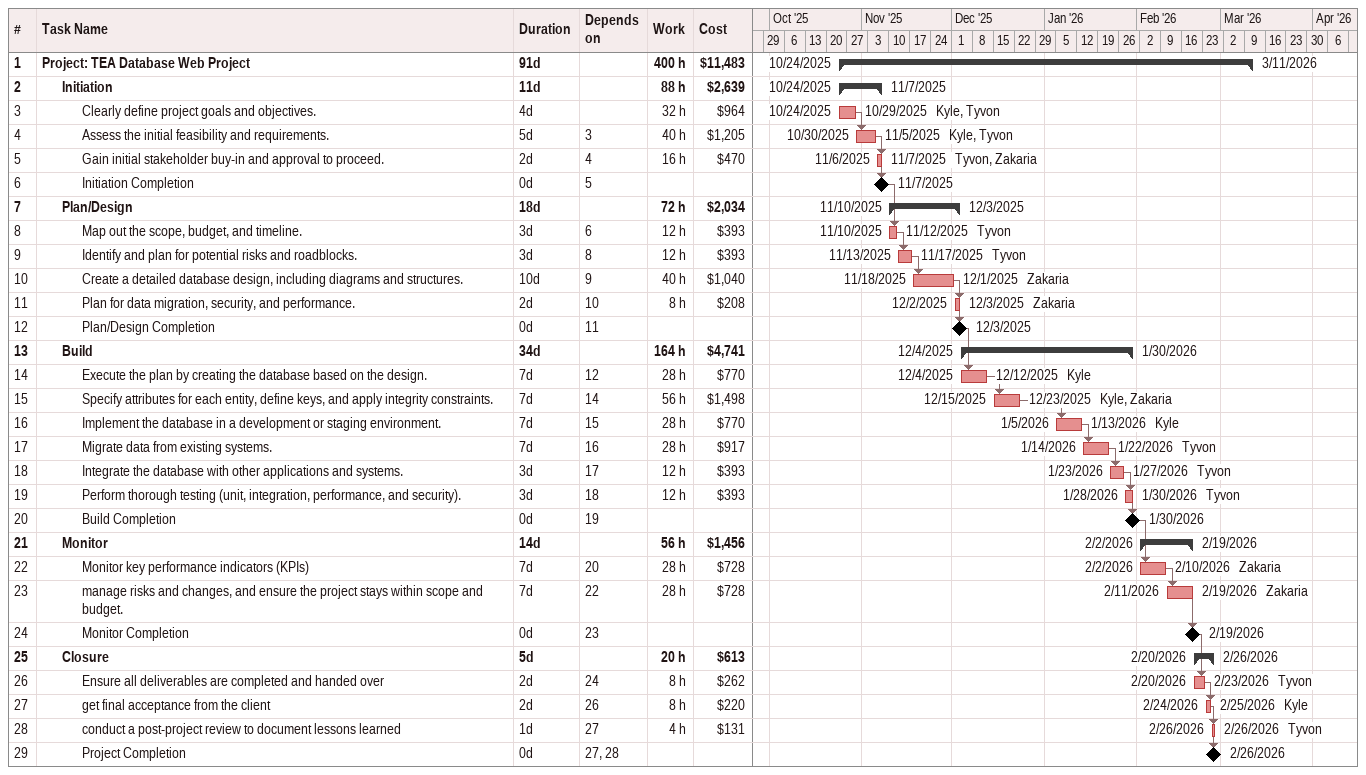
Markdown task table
| ID | Level | Task | Duration | Start | Finish | Predecessors | Resources | Work (h) | Cost ($) |
|---|---|---|---|---|---|---|---|---|---|
| 1 | 1 | **Project: TEA Database Web Project** | 91d | 2025-10-24 | 2026-03-11 |  |  | 400 | 11483 |
| 2 | 2 | **Initiation** | 11d | 2025-10-24 | 2025-11-07 |  |  | 88 | 2639 |
| 3 | 3 | Clearly define project goals and objectives. | 4d | 2025-10-24 | 2025-10-29 |  | Kyle, Tyvon | 32 | 964 |
| 4 | 3 | Assess the initial feasibility and requirements. | 5d | 2025-10-30 | 2025-11-05 | 3 | Kyle, Tyvon | 40 | 1205 |
| 5 | 3 | Gain initial stakeholder buy-in and approval to proceed. | 2d | 2025-11-06 | 2025-11-07 | 4 | Tyvon, Zakaria | 16 | 470 |
| 6 | 3 | Initiation Completion | 0d | 2025-11-07 | 2025-11-07 | 5 |  |  |  |
| 7 | 2 | **Plan/Design** | 18d | 2025-11-10 | 2025-12-03 |  |  | 72 | 2034 |
| 8 | 3 | Map out the scope, budget, and timeline. | 3d | 2025-11-10 | 2025-11-12 | 6 | Tyvon | 12 | 393 |
| 9 | 3 | Identify and plan for potential risks and roadblocks. | 3d | 2025-11-13 | 2025-11-17 | 8 | Tyvon | 12 | 393 |
| 10 | 3 | Create a detailed database design, including diagrams and structures. | 10d | 2025-11-18 | 2025-12-01 | 9 | Zakaria | 40 | 1040 |
| 11 | 3 | Plan for data migration, security, and performance. | 2d | 2025-12-02 | 2025-12-03 | 10 | Zakaria | 8 | 208 |
| 12 | 3 | Plan/Design Completion | 0d | 2025-12-03 | 2025-12-03 | 11 |  |  |  |
| 13 | 2 | **Build** | 34d | 2025-12-04 | 2026-01-30 |  |  | 164 | 4741 |
| 14 | 3 | Execute the plan by creating the database based on the design. | 7d | 2025-12-04 | 2025-12-12 | 12 | Kyle | 28 | 770 |
| 15 | 3 | Specify attributes for each entity, define keys, and apply integrity constraints. | 7d | 2025-12-15 | 2025-12-23 | 14 | Kyle, Zakaria | 56 | 1498 |
| 16 | 3 | Implement the database in a development or staging environment. | 7d | 2026-01-05 | 2026-01-13 | 15 | Kyle | 28 | 770 |
| 17 | 3 | Migrate data from existing systems. | 7d | 2026-01-14 | 2026-01-22 | 16 | Tyvon | 28 | 917 |
| 18 | 3 | Integrate the database with other applications and systems. | 3d | 2026-01-23 | 2026-01-27 | 17 | Tyvon | 12 | 393 |
| 19 | 3 | Perform thorough testing (unit, integration, performance, and security). | 3d | 2026-01-28 | 2026-01-30 | 18 | Tyvon | 12 | 393 |
| 20 | 3 | Build Completion | 0d | 2026-01-30 | 2026-01-30 | 19 |  |  |  |
| 21 | 2 | **Monitor** | 14d | 2026-02-02 | 2026-02-19 |  |  | 56 | 1456 |
| 22 | 3 | Monitor key performance indicators (KPIs) | 7d | 2026-02-02 | 2026-02-10 | 20 | Zakaria | 28 | 728 |
| 23 | 3 | manage risks and changes, and ensure the project stays within scope and budget. | 7d | 2026-02-11 | 2026-02-19 | 22 | Zakaria | 28 | 728 |
| 24 | 3 | Monitor Completion | 0d | 2026-02-19 | 2026-02-19 | 23 |  |  |  |
| 25 | 2 | **Closure** | 5d | 2026-02-20 | 2026-02-26 |  |  | 20 | 613 |
| 26 | 3 | Ensure all deliverables are completed and handed over | 2d | 2026-02-20 | 2026-02-23 | 24 | Tyvon | 8 | 262 |
| 27 | 3 | get final acceptance from the client | 2d | 2026-02-24 | 2026-02-25 | 26 | Kyle | 8 | 220 |
| 28 | 3 | conduct a post-project review to document lessons learned | 1d | 2026-02-26 | 2026-02-26 | 27 | Tyvon | 4 | 131 |
| 29 | 3 | Project Completion | 0d | 2026-02-26 | 2026-02-26 | 27, 28 |  |  |  |
